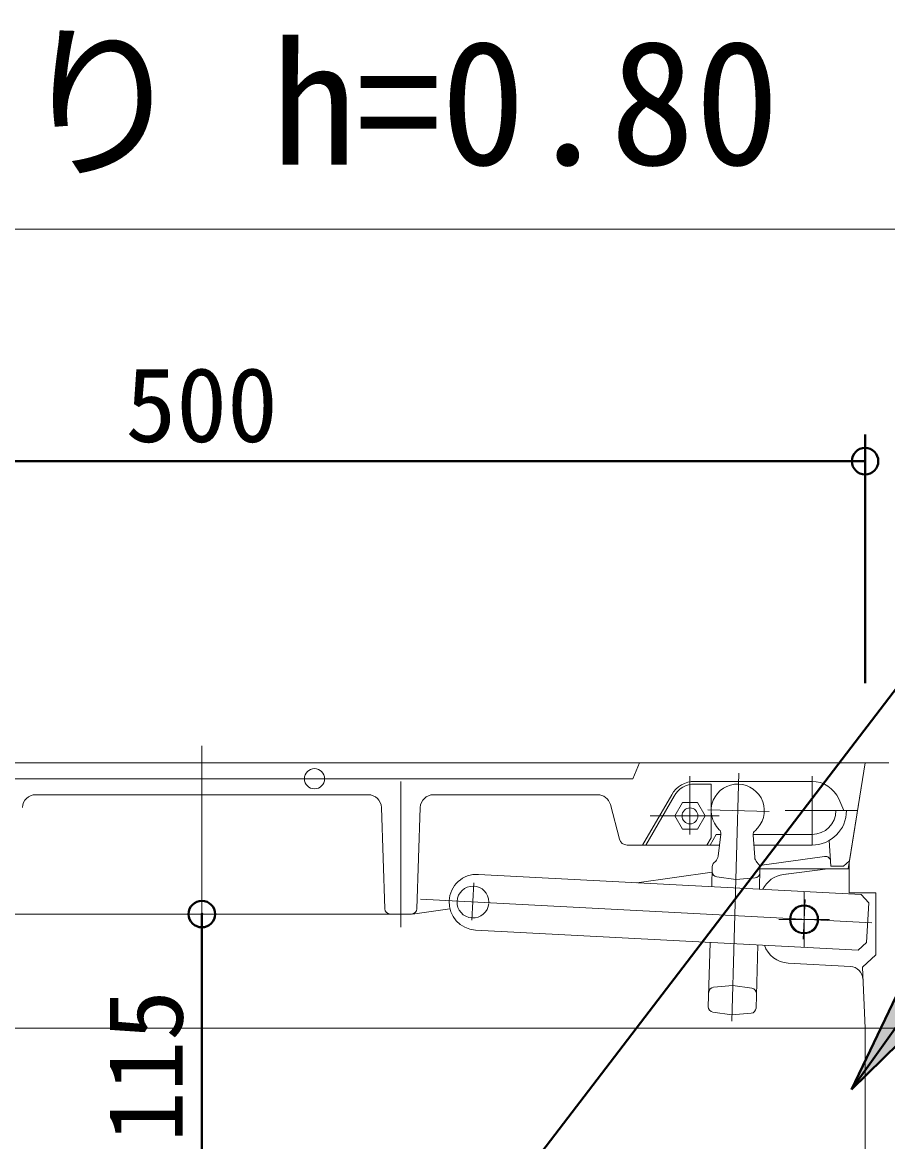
# Model space of a CAD drawing. Units: millimetres at full size, sheet at 1:20; details may follow other scales. Extents: x -5817 to 7940, y -3160 to 3160.
# Drawn here: x 437.1 to 763.2, y 853.3 to 1275.2 of the extents above; entities that cross this region are included whole.
import ezdxf
from ezdxf.enums import TextEntityAlignment as Align

# ---------------------------------------------------------------- set-up
doc = ezdxf.new("R2010")
doc.units = ezdxf.units.MM
doc.header["$LTSCALE"] = 20
doc.header["$PDMODE"] = 32
doc.header["$PDSIZE"] = 10
for name, color, linetype, lineweight in [('0-7_TEMP01', 3, 'Continuous', 18), ('0-9_躯体', 7, 'Continuous', 9), ('0-E_寸法', 1, 'Continuous', 40)]:
    doc.layers.add(name, color=color, linetype=linetype, lineweight=lineweight)
doc.layers.add('0-F_注釈', color=1, linetype='Continuous')
doc.styles.add('ＭＳ ゴシック', font='')
doc.styles.get('ＭＳ ゴシック').set_extended_font_data('MS Gothic')

msp = doc.modelspace()

# ---------------------------------------------------------------- linework, layer by layer
at = {"layer": '0-7_TEMP01'}
for p, q in [((-4162.05, 1197.32), (1537.95, 1197.32)), ((504.75, 1002.47), (504.75, 846.11)), ((707.15, 992.26), (704.51, 898.73)), ((579.75, 989.11), (579.75, 934.11)), ((688.75, 991.11), (688.75, 969.11)), ((673.74, 976.11), (699.75, 976.11)), ((695.46, 978.43), (718.6, 977.77)), ((606.56, 936.79), (607.31, 950.89)), ((731.75, 947.61), (731.75, 926.62)), ((757.26, 935.77), (587.11, 944.69)), ((731.36, 929.62), (732.14, 944.6)), ((722.23, 937.11), (741.4, 937.11))]:
    msp.add_line(p, q, dxfattribs=at)
at = {"layer": '0-9_躯体'}
for p, q in [((246.75, 996.11), (762.75, 996.11)), ((754.75, 996.11), (254.75, 996.11)), ((747.13, 996.11), (636.81, 996.11)), ((667.25, 990.11), (669.75, 996.11)), ((763.75, 996.11), (754.75, 996.11)), ((667.25, 990.11), (327.25, 990.11)), ((690.52, 989.11), (734.75, 989.11)), ((690.52, 988.11), (696.75, 988.11)), ((696.75, 988.11), (696.75, 967.89)), ((734.75, 991.11), (734.75, 965.11)), ((567.42, 984.11), (442.09, 984.11)), ((653.9, 984.11), (592.09, 984.11)), ((681.87, 984.11), (670.89, 965.11)), ((672.05, 965.11), (682.73, 983.61)), ((573.69, 941.04), (572.42, 979.27)), ((587.09, 979.27), (585.82, 941.04)), ((658.73, 980.38), (662.16, 967.35)), ((694.52, 976.11), (691.64, 981.11)), ((746.75, 978.11), (744.83, 982.5)), ((685.87, 971.11), (682.98, 976.11)), ((691.64, 971.11), (694.52, 976.11)), ((746.83, 978.11), (724.64, 978.11)), ((743.75, 978.11), (751.9, 978.11)), ((685.87, 971.11), (691.64, 971.11)), ((698.61, 969.11), (696.3, 965.11)), ((698.61, 969.11), (696.3, 965.11)), ((698.61, 969.11), (700.38, 969.11)), ((699.37, 960.89), (700.4, 969.23)), ((712.58, 969.11), (734.75, 969.11)), ((713.16, 960.5), (712.6, 968.89)), ((741.17, 966.81), (741.89, 957.11)), ((665.07, 965.11), (699.89, 965.11)), ((712.84, 965.11), (734.75, 965.11)), ((697.78, 958.44), (698.45, 959.08)), ((713.97, 958.63), (714.6, 957.97)), ((739.48, 960.82), (714.98, 957.39)), ((746.58, 957.11), (748.89, 959.11)), ((748.75, 947.11), (748.75, 958.23)), ((753.27, 946.5), (608.97, 954.05)), ((697.09, 954.9), (668.66, 950.93)), ((697.15, 957.04), (696.94, 949.45)), ((715.14, 956.54), (714.92, 948.5)), ((715.13, 956.11), (748.75, 956.11)), ((740.75, 956.11), (723.97, 954.01)), ((725.75, 954.24), (723.97, 954.01)), ((746.58, 957.11), (741.89, 957.11)), ((698.82, 953.12), (706.01, 952.12)), ((706.01, 952.12), (713.26, 952.72)), ((758.75, 947.11), (748.75, 947.11)), ((756.11, 943.34), (753.27, 946.5)), ((758.75, 947.11), (758.75, 923.73)), ((598.22, 941.1), (584.1, 939.13)), ((755.33, 928.37), (756.11, 943.34)), ((583.82, 939.11), (425.69, 939.11)), ((752.17, 925.53), (607.87, 933.08)), ((696.35, 928.45), (695.66, 904.18)), ((755.33, 928.37), (752.17, 925.53)), ((714.33, 927.5), (713.65, 903.67)), ((725.73, 920.62), (749.23, 919.36)), ((753.77, 919.11), (758.75, 923.73)), ((754.75, 896.11), (753.77, 919.11)), ((697.64, 911.53), (704.88, 912.13)), ((704.88, 912.13), (712.08, 911.13)), ((697.38, 902.14), (704.57, 901.14)), ((704.57, 901.14), (711.82, 901.74)), ((318.99, 896.11), (754.75, 896.11)), ((835.75, 896.11), (754.75, 896.11)), ((754.75, 896.11), (754.75, 846.11))]:
    msp.add_line(p, q, dxfattribs=at)
for points in [[(748.89, 959.11), (754.75, 996.11), (748.41, 956.11)], [(682.98, 976.11), (685.87, 981.11), (691.64, 981.11)], [(672.05, 965.11), (695.14, 965.11), (696.75, 967.89)]]:
    msp.add_lwpolyline(points, dxfattribs=at)
for centre, radius in [((547.21, 990.11), 3.81), ((688.75, 976.11), 3), ((731.75, 937.11), 5.5), ((731.75, 937.11), 5.25), ((731.75, 937.11), 5)]:
    msp.add_circle(centre, radius, dxfattribs=at)
for centre, radius, start, end in [((690.52, 979.11), 10, 90, 150), ((690.52, 979.11), 9, 90, 150), ((706.75, 978.11), 10, 310.777, 225.984), ((734.75, 978.11), 11, 23.556, 90), ((442.09, 979.11), 5, 90, 178.091), ((567.42, 979.11), 5, 1.909, 90), ((592.09, 979.11), 5, 90, 178.091), ((653.9, 979.11), 5, 14.744, 90), ((734.75, 978.11), 13, 270, 0), ((734.75, 978.11), 9, 270, 0), ((698.41, 969.48), 2, 352.94, 45.984), ((714.59, 969.02), 2, 130.777, 183.821), ((665.07, 968.11), 3, 194.744, 270), ((699.15, 956.99), 2, 133.38, 178.38), ((696.38, 961.25), 3, 313.38, 352.94), ((716.15, 960.69), 3, 183.821, 223.381), ((713.14, 956.59), 2, 358.381, 43.381), ((739.76, 958.84), 2, 4.236, 97.945), ((608.42, 943.57), 10.5, 87, 177), ((699.1, 955.11), 2, 178.381, 262.04), ((713.1, 954.71), 2, 274.721, 358.381), ((725.22, 944.09), 10, 97.125, 154.22), ((606.93, 943.65), 6, 0, 355.198), ((575.68, 941.11), 2, 181.909, 270), ((583.82, 941.11), 2, 270, 358.091), ((608.42, 943.57), 10.5, 177, 267), ((726.27, 930.61), 10, 198.853, 266.907), ((748.96, 914.36), 5, 2.463, 86.907), ((697.81, 909.54), 2, 94.721, 178.38), ((711.8, 909.15), 2, 358.38, 82.04), ((697.66, 904.12), 2, 178.381, 262.04), ((711.65, 903.73), 2, 274.721, 358.381)]:
    msp.add_arc(centre, radius, start, end, dxfattribs=at)
at = {"layer": '0-E_寸法'}
for p, q in [((754.75, 1026.11), (754.75, 1119.82)), ((754.75, 1109.82), (254.75, 1109.82)), ((517.23, 698.29), (824.75, 1100.37)), ((749.64, 872.93), (860.59, 1028.69)), ((749.64, 872.93), (792.64, 963.22)), ((749.64, 872.93), (820.92, 943.08)), ((504.75, 939.11), (504.75, 824.61))]:
    msp.add_line(p, q, dxfattribs=at)
for p in [(754.75, 1109.82), (504.75, 939.11)]:
    msp.add_point(p, dxfattribs=at)
msp.add_solid([(792.64, 963.22), (820.92, 943.08), (749.64, 872.93)], dxfattribs=at)

# ---------------------------------------------------------------- texts
at = {"layer": '0-E_寸法', "style": 'ＭＳ ゴシック'}
msp.add_text('500', height=28.15, dxfattribs=at).set_placement((475.95, 1108.6), align=Align.BOTTOM_LEFT)
msp.add_text('115', height=28.15, rotation=90, dxfattribs=at).set_placement((505.97, 853.06), align=Align.BOTTOM_LEFT)
at = {"layer": '0-F_注釈', "style": 'ＭＳ ゴシック'}
msp.add_text('土被り h=0.80', height=46.92, dxfattribs=at).set_placement((307.06, 1207.46), align=Align.BOTTOM_LEFT)

doc.saveas('drawing.dxf')
